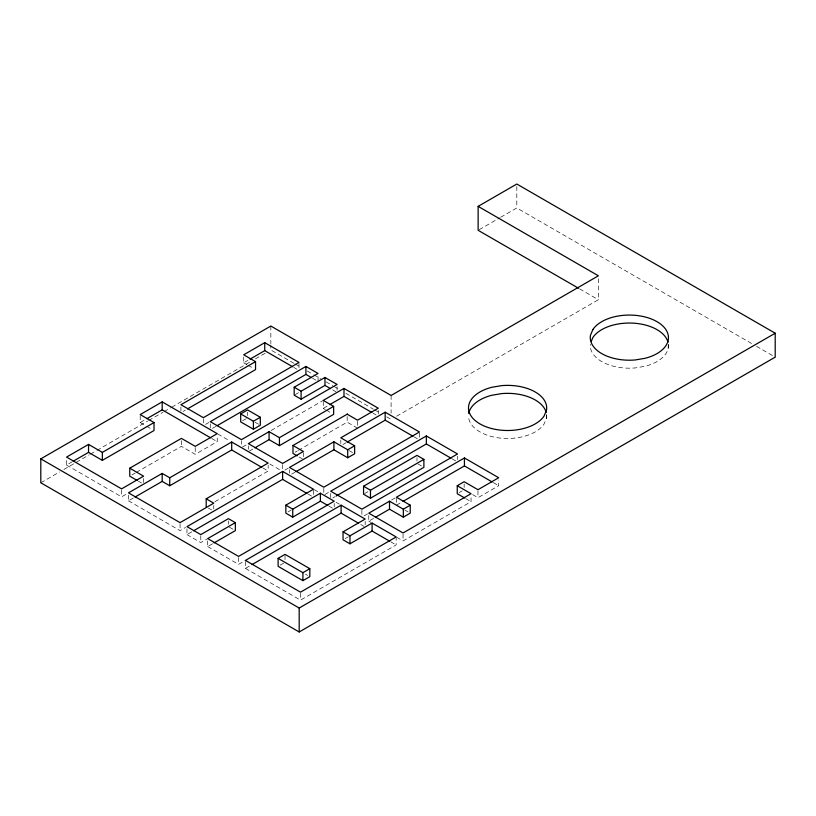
<?xml version="1.0" encoding="UTF-8"?>
<svg xmlns="http://www.w3.org/2000/svg" width="816" height="816" viewBox="0 0 816 816"><rect width="100%" height="100%" fill="white"/><g stroke="black" fill="none" stroke-linecap="round" stroke-linejoin="round"><path stroke-width="0.61" stroke-dasharray="4.08 3.06" d="M546.628 414.793A39.097 22.573 0 0 1 546.455 418.333L544.037 424.065A39.097 22.573 0 0 1 500.361 438.1A39.097 22.573 0 0 1 468.496 415.854M66.555 460.52L66.555 465.069L72.053 461.897M140.199 415.711L140.199 422.555L145.697 419.383M243.719 357.092L243.719 362.783L247.921 360.356M40.8 482.786L59.507 471.985M63.913 469.445L89.23 454.828M90.331 454.196L95.829 451.013M96.931 450.381L147.563 421.148M148.665 420.515L162.976 412.253M164.077 411.621L170.677 407.806M171.778 407.164L251.032 361.417M255.428 358.877L265.333 353.155M479.216 229.673L499.627 217.892M500.698 217.27L516.814 207.968L752.107 343.811M183.11 411.427L185.303 410.152M205.571 424.381L208.865 422.474M131.957 474.902L135.252 473.005M136.354 472.362L181.417 446.352L195.228 454.328L217.229 441.629L217.229 437.07M212.476 428.369L215.771 426.462M242.658 420.74L247.585 417.894M295.27 394.577L298.523 392.7M66.555 465.069L121.584 496.852L127.082 493.67M128.489 495.139L128.489 500.84L133.926 497.699M242.546 447.005L248.044 443.822M271.126 430.501L322.799 400.666M249.441 450.993L252.715 449.106M323.269 401.533L323.269 408.367L328.726 405.226M295.157 452.207L297.32 450.952M298.401 450.33L347.177 422.168L357.541 428.155M214.894 501.779L268.148 471.026L268.148 465.334M128.489 500.84L180.071 530.614L185.507 527.483M284.804 470.149L289.17 467.629M186.976 528.901L186.976 534.602L192.474 531.43M291.7 474.147L294.943 472.27M342.975 444.547L346.219 442.67M396.617 416.221L598.393 299.727L598.393 275.798M186.976 534.602L200.797 542.579L207.172 538.897M207.703 540.875L207.703 546.567L213.017 543.497M287.966 511.928L291.159 510.082M324.901 494.547L329.297 492.007M332.908 497.903L335.101 496.628M207.703 546.567L238.558 564.386L245.157 560.572M364.65 493.578L367.924 491.691M245.463 561.53L245.463 568.375L250.961 565.202M364.079 515.896L368.475 513.356M391.558 500.024L395.954 497.485M280.082 565.192L284.029 562.918M368.781 515.457L368.781 521.149L374.238 518.007M396.423 505.196L401.9 502.034M345.158 538.601L348.32 536.775M459.214 492.558L462.172 490.844M245.463 568.375L300.502 600.148L396.148 544.925L396.148 538.091M396.627 537.224L403.053 540.937L471.056 501.677L471.056 495.975M472.658 494.618L477.972 497.689L498.698 485.724L498.698 480.022M756.503 346.351L775.2 357.143M579.646 288.895L598.393 299.727M294.015 363.355L270.841 349.972L270.841 344.933M295.117 363.987L300.635 367.18M307.255 370.994L312.763 374.177M313.874 374.819L320.494 378.644M326.002 381.827L332.622 385.652M333.734 386.284L338.14 388.834M345.862 393.292L373.453 409.214M374.554 409.856L380.072 413.039M386.692 416.864L391.099 419.404M293.658 367.343L296.871 369.199M312.538 378.236L315.843 380.154M332.673 389.875L335.988 391.782M372.912 413.1L376.125 414.956M414.089 436.866L417.302 438.722M452.146 458.847L457.521 461.948M493.343 482.623L498.698 485.724M323.269 408.367L325.339 409.571M326.38 410.162L331.561 413.161M243.719 362.783L246.942 364.65M248.013 365.262L253.388 368.363M417.965 463.937L421.913 466.211M465.742 498.607L471.056 501.677M349.309 450.697L352.502 452.543M255.01 422.178L259.253 424.626M404.92 510.112L408.112 511.948M299.207 457.052L302.308 458.847M217.801 433.979L229.622 440.813M269.77 463.988L280.48 470.169M314.16 489.62L318.444 492.089M336.08 502.268L339.303 504.135M368.781 521.149L370.923 522.393M211.721 438.447L217.229 441.629M262.793 467.935L268.148 471.026M307.969 494.017L312.375 496.567M328.889 506.093L334.203 509.164M360.794 524.515L364.079 526.412M390.67 541.773L396.148 544.925M140.199 422.555L145.513 425.626M146.574 426.238L151.888 429.308M208.355 508.052L211.599 509.918M229.418 527.197L233.366 529.472M305.51 574.168L307.663 575.413M138.261 481.083L141.454 482.919M668.222 344.607L668.222 348.024M546.455 414.916L546.455 418.333M516.814 186.548L516.814 207.968M477.972 490.844L477.972 497.689M464.151 484.01L464.151 487.427M457.521 456.246L457.521 459.663M419.444 433.123L419.444 437.682M416.976 457.664L416.976 461.091M403.053 534.103L403.053 540.937M396.423 498.362L396.423 502.921M391.099 395.474L391.099 413.11M378.267 410.489L378.267 413.906M365.17 521.342L365.17 524.77M361.876 510.326L361.876 514.886M357.541 421.321L357.541 425.881M347.177 416.476L347.177 422.168M340.802 440.099L340.802 443.516M337.09 386.723L337.09 390.14M334.203 503.462L334.203 506.889M330.704 493.476L330.704 498.025M323.799 488.345L323.799 494.037M318.046 376.87L318.046 381.429M313.477 490.365L313.477 497.199M303.348 452.605L303.348 457.164M300.502 593.303L300.502 600.148M299.013 363.599L299.013 368.149M289.527 469.7L289.527 473.117M285.019 555.502L285.019 560.062M282.622 464.569L282.622 470.271M270.841 326.043L270.841 343.679M248.35 445.924L248.35 449.341M247.585 412.192L247.585 415.609M241.444 440.793L241.444 444.22M238.558 557.542L238.558 564.386M228.429 520.924L228.429 524.351M213.761 505.471L213.761 508.888M210.273 423.943L210.273 428.502M203.368 418.812L203.368 423.371M200.797 535.745L200.797 542.579M195.228 447.484L195.228 454.328M181.417 440.65L181.417 446.352M180.917 406.99L180.917 411.55M180.071 523.78L180.071 530.614M143.575 478.451L143.575 483.011M121.584 490.008L121.584 496.852M668.406 344.485A39.097 22.573 0 0 1 645.17 366.251L635.378 367.914A39.097 22.573 0 0 1 590.325 344.362"/><path stroke-width="1.22" d="M591.355 341.149L592.906 337.467A39.097 22.573 0 0 1 633.542 323.167A39.097 22.573 0 0 1 667.988 342.139M478.135 206.366L516.814 184.028L775.2 333.214L775.2 357.143L299.186 631.972L40.8 482.786L40.8 458.857L270.841 326.043L391.099 395.474L598.393 275.798L478.135 206.366L478.135 230.296L578.534 288.262M73.144 461.264L88.546 452.38L102.357 460.357L154.02 430.532L154.02 422.555L102.357 452.38L88.546 444.404L66.555 457.093L121.584 488.866L143.575 476.177L129.754 468.19L129.754 476.177L137.2 480.471M129.754 468.19L181.417 438.376L195.228 446.352L217.229 433.653L162.19 401.88L140.199 414.579L154.02 422.555M255.541 361.631L180.917 404.716L203.368 417.67L299.013 362.457L264.741 342.669L243.719 354.807L255.541 361.631L255.541 369.607L187.507 408.887M146.798 418.741L162.19 409.856L210.62 437.815M250.022 359.142L264.741 350.645L292.587 366.721M294.178 387.223L318.046 373.442L305.918 366.445L210.273 421.658L241.444 439.661L337.09 384.438L324.962 377.441L301.094 391.211L294.178 387.223L294.178 395.199L301.094 399.197L324.962 385.417L330.47 388.6M216.872 425.83L305.918 374.422L311.437 377.604M240.679 413.906L247.585 409.918L260.314 417.262L260.314 425.238L253.399 429.226L240.679 421.882L240.679 413.906L253.399 421.25L260.314 417.262M206.193 498.821L268.148 463.049L231.693 442.007L169.738 477.778L162.18 473.413L128.489 492.854L180.071 522.638L213.761 503.186L206.193 498.821L206.193 506.797M135.017 497.066L162.18 481.389L169.738 485.755L231.693 449.983L261.722 467.313M254.898 447.841L269.076 439.661L279.439 445.638L333.632 414.355L333.632 406.378L279.439 437.662L269.076 431.684L248.35 443.649L282.622 463.427L303.348 451.462L292.985 445.485L292.985 453.461L297.126 455.848M347.177 414.191L357.541 420.179L378.267 408.214L343.995 388.426L323.269 400.391L333.632 406.378M329.817 404.593L343.995 396.403L371.841 412.478M292.985 445.485L347.494 414.018M327.828 505.481L320.382 501.187L292.75 517.14L285.845 513.152L285.845 505.175L313.477 489.223L282.622 471.403L186.976 526.626L200.797 534.602L228.429 518.65L235.345 522.638L235.345 530.614L214.088 542.885M354.623 445.791L347.718 449.779L333.897 441.803L289.527 467.415L323.799 487.203L419.444 431.98L385.172 412.202L340.802 437.815L354.623 445.791L354.623 453.767L347.718 457.756L333.897 449.779L296.024 471.648M193.576 530.798L282.622 479.39L306.867 493.384M347.3 442.048L385.172 420.179L413.018 436.254M235.345 522.638L207.703 538.591L238.558 556.4L334.203 501.187L320.382 493.211L292.75 509.164L285.845 505.175M426.35 435.968L330.704 491.191L361.876 509.184L457.521 453.971L426.35 435.968L426.35 443.955L336.202 495.995M363.559 486.224L416.976 455.389L423.892 459.377L423.892 467.354L370.474 498.199L363.559 494.21L363.559 486.224L370.474 490.222L423.892 459.377M343.046 531.838L365.17 519.068L341.108 505.175L245.463 560.398L300.502 592.171L396.148 536.948L372.086 523.056L349.962 535.826L343.046 531.838L343.046 539.815L349.962 543.803L372.086 531.032L389.579 541.141M252.062 564.56L341.108 513.152L358.612 523.26M278.113 558.358L285.019 554.37L309.825 568.681L309.825 576.657L302.909 580.655L278.113 566.335L278.113 558.358L302.909 572.669L309.825 568.681M375.329 517.375L389.507 509.184L403.328 517.16L410.234 513.172L410.234 505.196L403.328 509.184L389.507 501.208L368.781 513.172L403.053 532.96L471.056 493.7L457.246 485.724L457.246 493.7L464.681 497.995M457.246 485.724L464.151 481.726L477.972 489.712L498.698 477.737L464.426 457.96L396.423 497.219L410.234 505.196M403.002 501.401L464.426 465.936L492.272 482.011M40.8 458.857L299.186 608.032L775.2 333.214M426.35 443.955L451.064 458.225M464.426 457.96L464.426 465.936M403.328 509.184L403.328 517.16M389.507 501.208L389.507 509.184M385.172 412.202L385.172 420.179M372.086 523.056L372.086 531.032M370.474 490.222L370.474 498.199M349.962 535.826L349.962 543.803M347.718 449.779L347.718 457.756M343.995 388.426L343.995 396.403M341.108 505.175L341.108 513.152M333.897 441.803L333.897 449.779M324.962 377.441L324.962 385.417M320.382 493.211L320.382 501.187M305.918 366.445L305.918 374.422M302.909 572.669L302.909 580.655M301.094 391.211L301.094 399.197M299.186 608.032L299.186 631.972M292.75 509.164L292.75 517.14M282.622 471.403L282.622 479.39M279.439 437.662L279.439 445.638M269.076 431.684L269.076 439.661M264.741 342.669L264.741 350.645M253.399 421.25L253.399 429.226M231.693 442.007L231.693 449.983M169.738 477.778L169.738 485.755M162.19 401.88L162.19 409.856M162.18 473.413L162.18 481.389M102.357 452.38L102.357 460.357M88.546 444.404L88.546 452.38M468.721 413.498A39.097 22.573 0 0 1 491.773 395.27L501.565 393.618A39.097 22.573 0 0 1 546.21 412.447M546.455 410.356L544.037 416.078A39.097 22.573 0 0 1 480.604 424.269A39.097 22.573 0 0 1 491.773 387.294L501.565 385.642A39.097 22.573 0 0 1 546.455 410.356M592.906 329.491L590.488 335.213A39.097 22.573 0 0 0 635.378 359.938L645.17 358.275A39.097 22.573 0 0 0 656.339 321.3A39.097 22.573 0 0 0 592.906 329.491"/></g></svg>
